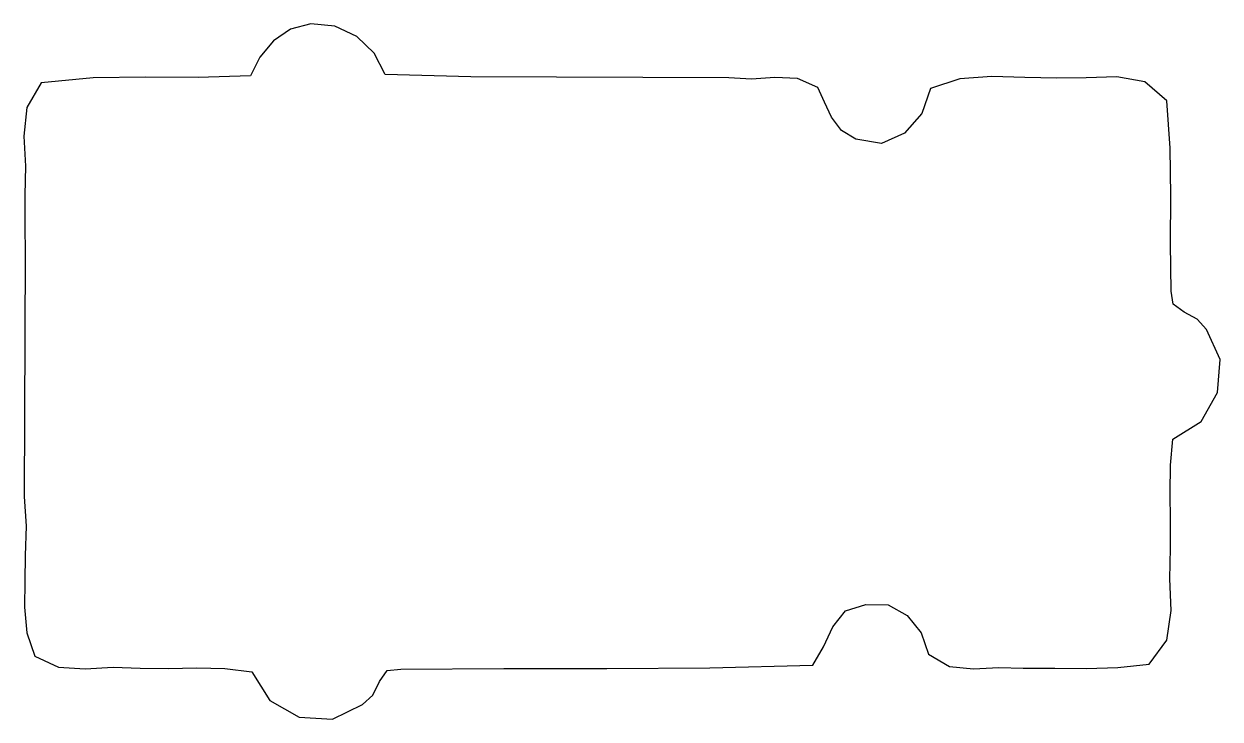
# Model space of a CAD drawing. Extents: x 0 to 43.1, y 0 to 25.1.
import ezdxf

# ---------------------------------------------------------------- set-up
doc = ezdxf.new("R2010")
doc.units = 0
doc.layers.add('Layer_1', color=7, linetype='CONTINUOUS')

msp = doc.modelspace()

# ---------------------------------------------------------------- linework, layer by layer
at = {"layer": 'Layer_1', "color": 7}
msp.add_lwpolyline([(10.33443, 25.059403), (9.602764, 24.866863), (8.988956, 24.445765), (8.505492, 23.864054), (8.164847, 23.189681), (6.279027, 23.13495), (4.385987, 23.149117), (2.499425, 23.119622), (0.633041, 22.933917), (0.112423, 22.048674), (0.006466, 21.022658), (0.066074, 19.942446), (0.042141, 18.894612), (0.040448, 17.833885), (0.047983, 16.773232), (0.020043, 8.050133), (0.083064, 6.980731), (0.046476, 5.921246), (0.039985, 5.005274), (0.024237, 4.064825), (0.106753, 3.148585), (0.395049, 2.305237), (1.256129, 1.904061), (2.217787, 1.842782), (3.218358, 1.903042), (4.196179, 1.866472), (5.205363, 1.861392), (6.232675, 1.877789), (7.244963, 1.857102), (8.209077, 1.740795), (8.855865, 0.706245), (9.91485, 0.111941), (11.11975, 0.03882), (12.204285, 0.567809), (12.564855, 0.898193), (12.807727, 1.387032), (13.092836, 1.781557), (13.580118, 1.82899), (17.288973, 1.854418), (20.99814, 1.855547), (24.706874, 1.880947), (28.414424, 1.978816), (28.796211, 2.636983), (29.133676, 3.353218), (29.587766, 3.929062), (30.319424, 4.166038), (31.128868, 4.148851), (31.811764, 3.76793), (32.315139, 3.138475), (32.586021, 2.375691), (33.333758, 1.92674), (34.198662, 1.841856), (35.108323, 1.898213), (35.990327, 1.872982), (37.125899, 1.872136), (38.266776, 1.862935), (39.402729, 1.894022), (40.523521, 2.014068), (41.157804, 2.884679), (41.319221, 3.948131), (41.274611, 5.087454), (41.29081, 6.185665), (41.297386, 7.1753), (41.285222, 8.181925), (41.297894, 9.173789), (41.379021, 10.119138), (42.399653, 10.75484), (42.991998, 11.791025), (43.079918, 12.976841), (42.587285, 14.061429), (42.25971, 14.42816), (41.783141, 14.680724), (41.391149, 14.969804), (41.317285, 15.446082), (41.298546, 17.158403), (41.307774, 18.873259), (41.284294, 20.585498), (41.167375, 22.289971), (40.374446, 22.971543), (39.359281, 23.15779), (38.255976, 23.115177), (37.198625, 23.110182), (36.045377, 23.127087), (34.861997, 23.162989), (33.709226, 23.077676), (32.647791, 22.73094), (32.344823, 21.834495), (31.716526, 21.121983), (30.883583, 20.759748), (29.96668, 20.914135), (29.450705, 21.227703), (29.092734, 21.698842), (28.829982, 22.242854), (28.599666, 22.775038), (27.857309, 23.094338), (27.045389, 23.131081), (26.208045, 23.074743), (25.389414, 23.114802), (22.293233, 23.137323), (19.190428, 23.13736), (16.093688, 23.155846), (13.015708, 23.233668), (12.6178, 24.003672), (11.991871, 24.603101), (11.207581, 24.97422), (10.33443, 25.059403)], dxfattribs=at)

doc.saveas('drawing.dxf')
